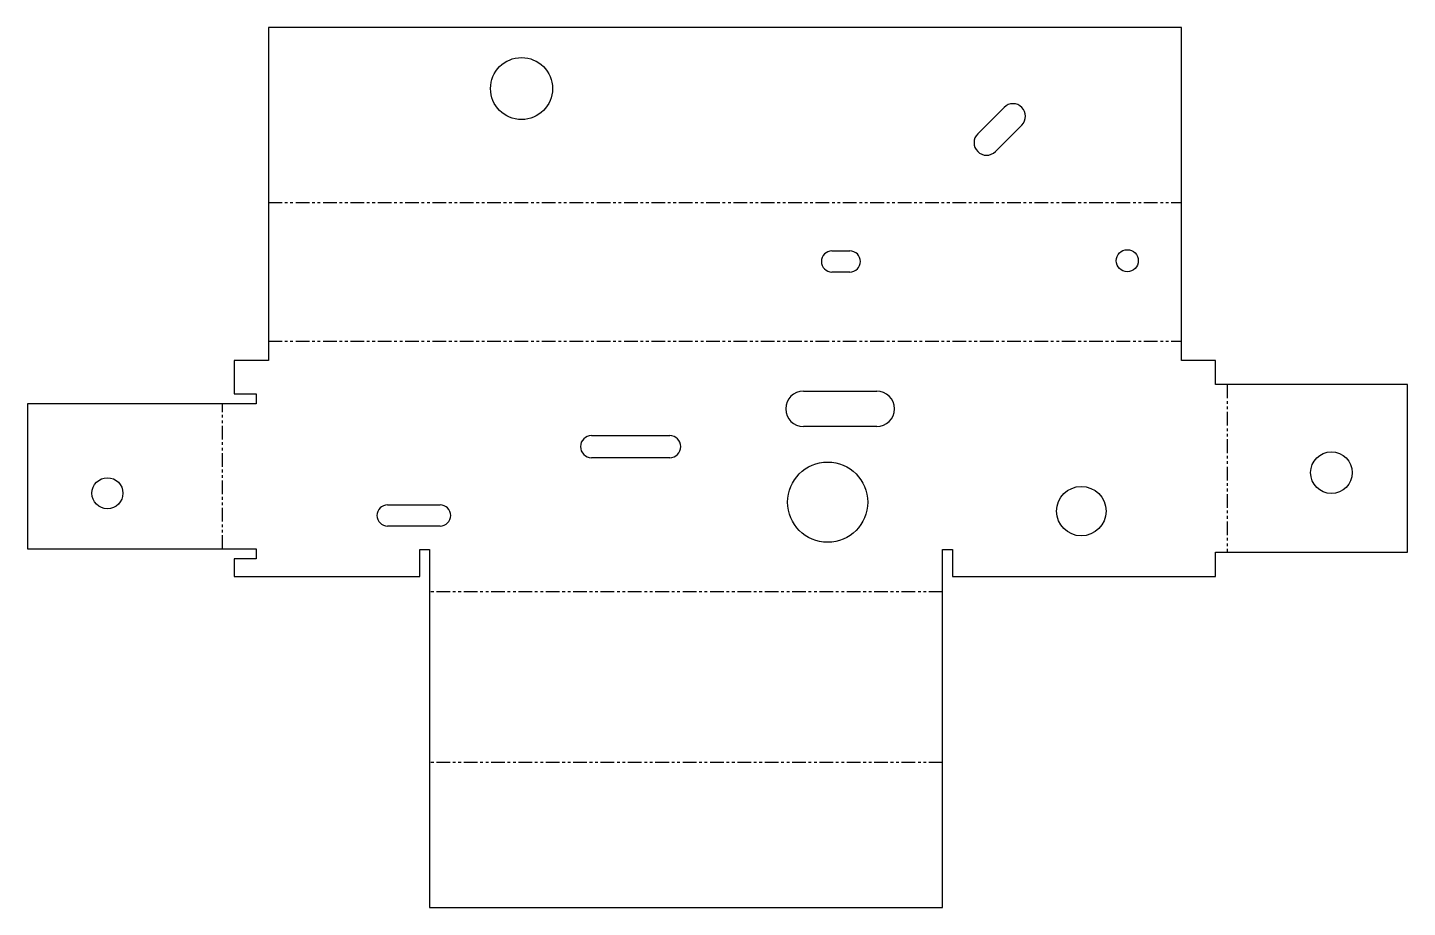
# Model space of a CAD drawing. Header units: millimetres. Extents: x -48 to 272, y -77 to 127.
import ezdxf

# ---------------------------------------------------------------- set-up
doc = ezdxf.new("R2010")
doc.units = ezdxf.units.MM
doc.linetypes.add('PHANTOM', pattern=[6.35, 3.175, -0.635, 0.635, -0.635, 0.635, -0.635])
doc.layers.add('BEND', color=7, linetype='Continuous')
doc.layers.add('CUT', color=7, linetype='Continuous')

msp = doc.modelspace()

# ---------------------------------------------------------------- linework, layer by layer
at = {"layer": 'BEND', "color": 1, "linetype": 'PHANTOM'}
for p, q in [((7.9, 86.71), (219.82, 86.71)), ((7.9, 54.6), (219.82, 54.6)), ((230.43, 44.49), (230.43, 5.6)), ((-2.71, 6.35), (-2.71, 40.06)), ((164.38, -3.61), (45.32, -3.61)), ((164.38, -43.21), (45.32, -43.21))]:
    msp.add_line(p, q, dxfattribs=at)
at = {"layer": 'CUT'}
for p, q in [((219.82, 127.31), (7.9, 127.31)), ((7.9, 127.31), (7.9, 50.09)), ((219.82, 50.09), (219.82, 127.31)), ((172.51, 102.67), (178.65, 108.8)), ((182.76, 104.69), (176.63, 98.55)), ((138.7, 75.51), (142.85, 75.51)), ((142.85, 70.58), (138.7, 70.58)), ((7.9, 50.09), (0, 50.09)), ((0, 50.09), (0, 42.36)), ((227.72, 50.09), (219.82, 50.09)), ((227.72, 44.49), (227.72, 50.09)), ((0, 42.36), (5.1, 42.36)), ((5.1, 42.36), (5.1, 40.06)), ((132.09, 42.98), (149.09, 42.98)), ((272.23, 44.49), (227.72, 44.49)), ((272.23, 5.6), (272.23, 44.49)), ((5.1, 40.06), (-47.97, 40.06)), ((-47.97, 40.06), (-47.97, 6.35)), ((82.9, 32.67), (101.04, 32.67)), ((149.09, 34.76), (132.09, 34.76)), ((101.04, 27.53), (82.9, 27.53)), ((35.57, 16.58), (47.76, 16.58)), ((47.76, 11.65), (35.57, 11.65)), ((-47.97, 6.35), (5.1, 6.35)), ((5.1, 4.05), (0, 4.05)), ((0, 4.05), (0, 0)), ((5.1, 6.35), (5.1, 4.05)), ((43.02, 0), (43.02, 6.25)), ((43.02, 6.25), (45.32, 6.25)), ((45.32, 6.25), (45.32, -76.8)), ((164.38, 6.25), (166.68, 6.25)), ((164.38, -76.8), (164.38, 6.25)), ((166.68, 6.25), (166.68, 0)), ((227.72, 0), (227.72, 5.6)), ((227.72, 5.6), (272.23, 5.6)), ((0, 0), (43.02, 0)), ((166.68, 0), (227.72, 0)), ((45.32, -76.8), (164.38, -76.8))]:
    msp.add_line(p, q, dxfattribs=at)
for centre, radius in [((66.66, 113.17), 7.19), ((207.22, 73.22), 2.56), ((254.6, 24.06), 4.83), ((137.7, 17.21), 9.3), ((-29.45, 19.28), 3.6), ((196.56, 15.13), 5.74)]:
    msp.add_circle(centre, radius, dxfattribs=at)
for centre, radius, start, end in [((180.71, 106.75), 2.91, -45, 135), ((174.57, 100.61), 2.91, 135, -45), ((138.7, 73.05), 2.46, 90, -90), ((142.85, 73.05), 2.46, -90, 90), ((132.09, 38.87), 4.11, 90, -90), ((149.09, 38.87), 4.11, -90, 90), ((82.9, 30.1), 2.57, 90, -90), ((101.04, 30.1), 2.57, -90, 90), ((35.57, 14.12), 2.46, 90, -90), ((47.76, 14.12), 2.46, -90, 90)]:
    msp.add_arc(centre, radius, start, end, dxfattribs=at)

doc.saveas('drawing.dxf')
